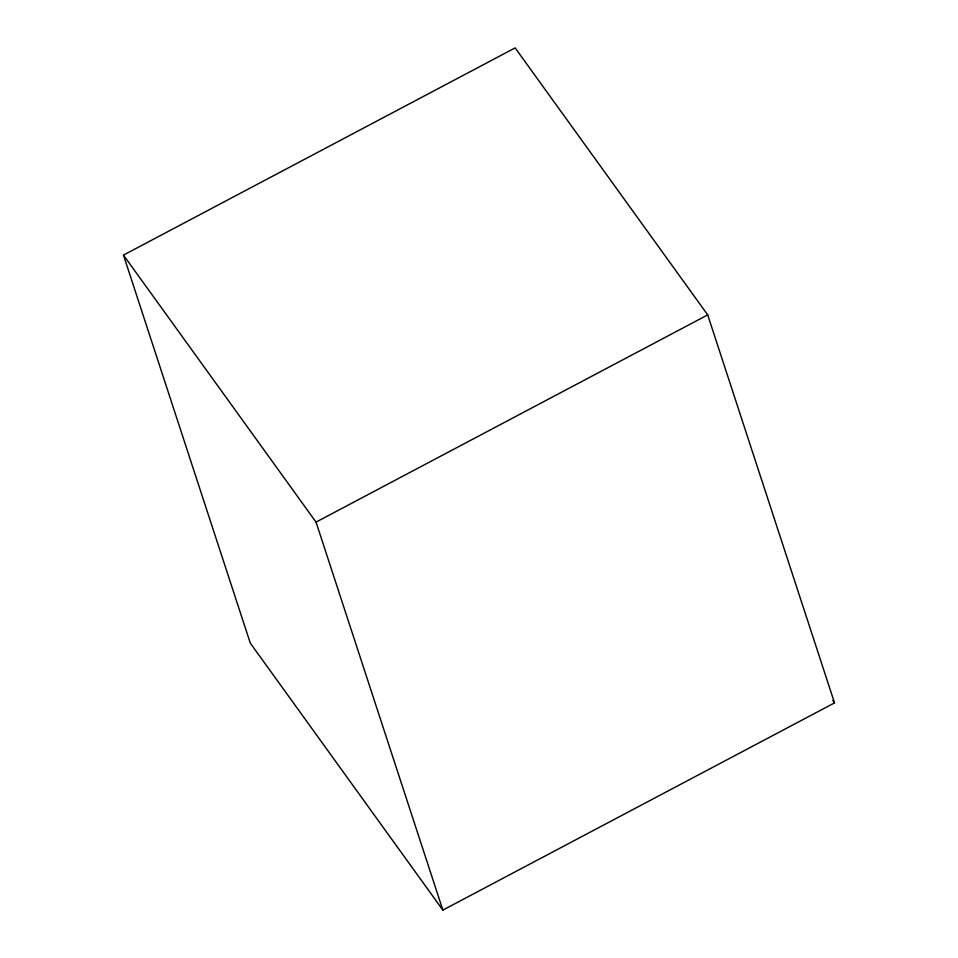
<?xml version="1.0" encoding="UTF-8"?>
<svg xmlns="http://www.w3.org/2000/svg" width="958" height="958" viewBox="0 0 958 958"><rect width="100%" height="100%" fill="white"/><g stroke="black" fill="none" stroke-linecap="round" stroke-linejoin="round"><path stroke-width="1.44" d="M123.474 255.103L515.141 47.9L707.711 314.895L834.526 702.897L442.859 910.1L250.289 643.105L123.474 255.103L316.044 522.11L442.859 910.1M316.044 522.11L707.711 314.895M832.777 700.466L834.526 702.897"/></g></svg>
